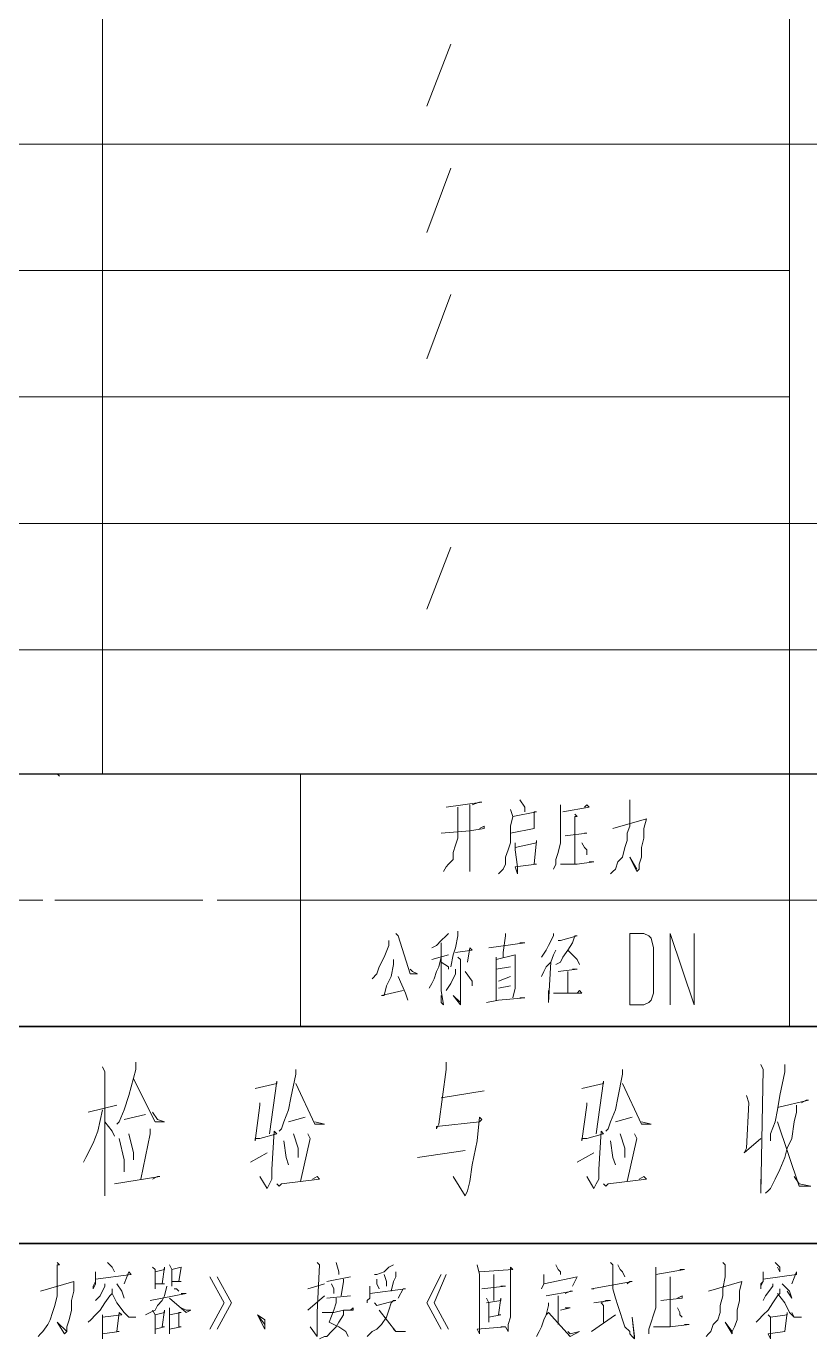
# Model space of a CAD drawing. Header units: inches. Extents: x 46040 to 48278, y -91226 to -88002.
# Drawn here: x 47732.3 to 47890, y -88526.8 to -88262.5 of the extents above; entities that cross this region are included whole.
import ezdxf

# ---------------------------------------------------------------- set-up
doc = ezdxf.new("R2010")
doc.units = ezdxf.units.IN
doc.layers.add('轮廓线', color=7, linetype='Continuous')

msp = doc.modelspace()

# ---------------------------------------------------------------- linework, layer by layer
at = {"layer": '轮廓线', "lineweight": 18}
for points in [[(47747.675, -88083.25), (47747.675, -88413.01)], [(47885.913, -88083.25), (47885.913, -88388.049)], [(47812.956, -88278.609), (47817.753, -88266.129)], [(47511.995, -88286.289), (47885.913, -88286.289)], [(47885.913, -88286.289), (48164.316, -88286.289)], [(47812.956, -88304.049), (47817.753, -88291.09)], [(47511.995, -88311.728), (47885.913, -88311.728)], [(47812.956, -88329.49), (47817.753, -88316.529)], [(47511.995, -88337.17), (47842.714, -88337.17)], [(47511.995, -88337.17), (47885.913, -88337.17)], [(47511.995, -88362.609), (47885.913, -88362.609)], [(47885.913, -88362.609), (48164.316, -88362.609)], [(47812.956, -88379.889), (47817.753, -88367.41)], [(47511.995, -88388.049), (48164.316, -88388.049)], [(47511.995, -88413.01), (48164.316, -88413.01)], [(47511.995, -88413.01), (48164.316, -88413.01)], [(47511.995, -88413.01), (48164.316, -88413.01)], [(47738.554, -88413.01), (47739.034, -88413.49)], [(47787.515, -88413.01), (47787.515, -88463.889)], [(47885.913, -88413.01), (47885.913, -88463.889)], [(47819.194, -88419.728), (47819.194, -88422.129), (47819.194, -88424.049), (47819.194, -88425.969), (47818.714, -88427.41), (47818.233, -88428.849), (47818.233, -88430.289), (47817.276, -88431.25), (47816.796, -88431.728), (47816.316, -88432.689)], [(47816.796, -88419.728), (47823.995, -88418.769), (47823.515, -88418.769), (47822.073, -88419.25)], [(47821.593, -88419.25), (47821.593, -88423.09), (47821.593, -88427.889), (47821.593, -88431.728), (47821.593, -88432.689), (47821.593, -88432.209), (47821.593, -88430.769)], [(47831.675, -88418.289), (47832.636, -88419.728), (47832.636, -88420.689)], [(47839.835, -88419.25), (47839.835, -88420.209), (47839.835, -88422.609), (47839.835, -88425.01), (47839.835, -88426.93), (47839.355, -88428.849), (47838.874, -88430.289), (47838.874, -88431.25), (47838.394, -88432.209)], [(47840.316, -88420.689), (47845.593, -88419.728), (47845.116, -88419.25), (47844.636, -88419.728)], [(47853.753, -88418.289), (47853.753, -88418.769), (47853.753, -88421.17), (47853.753, -88423.568), (47853.276, -88425.01), (47853.276, -88426.449), (47852.796, -88427.889), (47852.316, -88429.808), (47851.355, -88430.769), (47850.874, -88432.209), (47850.394, -88432.689), (47849.913, -88433.17)], [(47829.753, -88420.209), (47830.233, -88421.65), (47829.753, -88423.568), (47829.753, -88425.01), (47829.753, -88426.93), (47829.276, -88428.369), (47828.796, -88429.808), (47828.796, -88431.25), (47828.316, -88432.209), (47827.355, -88433.17)], [(47830.233, -88421.65), (47835.034, -88420.689), (47834.554, -88420.689), (47834.554, -88424.049), (47829.753, -88425.01)], [(47842.714, -88421.17), (47843.194, -88421.65), (47842.714, -88421.65), (47842.714, -88431.25)], [(47850.394, -88424.049), (47857.116, -88422.129), (47856.636, -88424.049), (47856.636, -88425.969), (47856.155, -88427.889), (47856.155, -88429.808), (47855.675, -88431.25), (47855.675, -88432.209), (47855.194, -88432.689), (47853.753, -88429.808), (47855.194, -88432.209)], [(47815.835, -88425.01), (47821.593, -88424.529), (47824.476, -88424.049), (47824.476, -88423.568), (47823.515, -88424.049)], [(47840.796, -88425.49), (47845.116, -88425.01), (47844.636, -88425.01)], [(47830.714, -88426.93), (47830.714, -88427.889), (47830.714, -88428.369), (47831.194, -88431.728), (47831.194, -88433.17), (47830.714, -88431.728), (47835.034, -88431.25), (47834.554, -88431.25), (47835.034, -88426.449), (47835.034, -88426.93), (47830.714, -88427.889)], [(47844.155, -88426.93), (47844.636, -88427.889), (47845.116, -88428.369), (47845.116, -88429.33)], [(47839.835, -88431.25), (47843.194, -88431.25), (47846.554, -88430.769), (47846.073, -88430.769), (47845.593, -88430.769)], [(47614.233, -88438.449), (47735.675, -88438.449)], [(47738.073, -88438.449), (47754.394, -88438.449)], [(47751.515, -88438.449), (47767.835, -88438.449)], [(47770.714, -88438.449), (47980.956, -88438.449)], [(47784.155, -88438.449), (47994.394, -88438.449)], [(47806.714, -88445.17), (47807.194, -88445.65), (47809.593, -88453.33), (47810.073, -88453.33), (47811.034, -88453.33), (47810.073, -88452.849), (47809.593, -88452.369)], [(47817.276, -88445.17), (47816.796, -88445.65), (47815.835, -88446.609), (47814.874, -88447.568), (47813.913, -88448.049)], [(47819.194, -88444.689), (47819.194, -88445.65), (47818.714, -88448.049), (47818.233, -88449.49), (47817.753, -88451.889)], [(47828.796, -88445.17), (47828.796, -88445.65), (47828.316, -88449.01), (47828.316, -88449.969)], [(47838.394, -88445.17), (47838.394, -88445.65), (47837.433, -88447.568), (47836.956, -88448.529), (47835.995, -88449.969)], [(47839.355, -88446.609), (47839.835, -88446.609), (47843.194, -88445.65), (47842.714, -88445.65), (47842.233, -88447.09), (47841.276, -88448.529), (47840.316, -88449.969), (47839.835, -88450.93), (47838.874, -88451.41)], [(47853.753, -88459.568), (47856.636, -88459.568), (47857.593, -88459.09), (47858.073, -88458.609), (47858.554, -88457.17), (47858.554, -88448.049), (47858.073, -88446.129), (47857.593, -88445.65), (47856.636, -88445.17), (47853.753, -88445.17), (47853.753, -88459.568)], [(47861.913, -88459.568), (47861.913, -88445.17), (47866.714, -88459.568), (47866.714, -88445.17)], [(47805.276, -88446.609), (47805.276, -88447.568), (47804.316, -88449.969), (47803.355, -88451.889), (47802.874, -88453.33), (47801.913, -88454.289)], [(47815.835, -88447.09), (47815.835, -88456.689), (47816.316, -88459.568), (47815.835, -88459.09), (47815.835, -88457.65)], [(47818.714, -88449.01), (47822.073, -88448.529), (47821.593, -88448.049), (47821.116, -88450.93)], [(47825.433, -88448.049), (47832.636, -88447.09), (47832.155, -88447.09), (47831.675, -88447.09)], [(47838.874, -88448.529), (47838.394, -88449.49), (47837.913, -88450.93), (47836.956, -88451.889), (47836.476, -88452.849), (47835.995, -88453.808)], [(47841.276, -88448.529), (47843.194, -88450.449), (47843.675, -88451.41)], [(47806.233, -88450.449), (47806.233, -88451.41), (47805.753, -88453.808), (47804.796, -88455.728), (47804.316, -88457.65), (47803.835, -88457.65), (47808.155, -88456.689)], [(47815.835, -88449.969), (47815.355, -88451.889), (47814.874, -88452.849), (47814.394, -88454.289), (47813.913, -88455.25), (47813.433, -88456.209)], [(47813.913, -88450.449), (47817.276, -88449.49)], [(47815.835, -88450.93), (47817.276, -88451.889), (47817.276, -88452.369)], [(47819.194, -88449.969), (47819.675, -88450.449), (47819.675, -88457.17), (47819.675, -88458.609), (47819.675, -88459.568), (47818.233, -88457.65), (47819.675, -88459.09)], [(47826.874, -88450.449), (47830.714, -88449.49), (47830.714, -88456.209), (47830.233, -88458.129)], [(47826.874, -88449.969), (47826.874, -88450.93), (47826.874, -88455.25), (47826.874, -88458.609)], [(47837.913, -88450.93), (47837.433, -88459.09), (47837.433, -88458.129), (47837.433, -88456.689)], [(47818.714, -88452.369), (47818.714, -88453.33), (47817.753, -88455.25), (47816.796, -88456.689)], [(47820.636, -88452.849), (47822.073, -88454.769), (47822.073, -88455.728)], [(47826.874, -88452.369), (47829.753, -88451.889)], [(47827.355, -88454.769), (47829.753, -88453.808)], [(47839.355, -88452.849), (47843.194, -88452.369), (47842.233, -88452.369)], [(47841.276, -88452.849), (47841.276, -88457.17)], [(47827.355, -88456.209), (47829.753, -88455.728)], [(47838.394, -88457.17), (47841.276, -88457.17), (47844.155, -88457.17), (47843.675, -88456.689), (47843.194, -88457.17)], [(47824.956, -88459.09), (47827.355, -88458.609), (47832.636, -88458.129), (47832.155, -88458.129), (47831.675, -88458.129)], [(47754.394, -88471.09), (47754.394, -88472.529), (47752.956, -88477.808), (47751.995, -88480.689), (47751.034, -88483.09), (47750.554, -88483.568)], [(47786.554, -88472.529), (47786.554, -88473.49), (47785.593, -88478.289), (47785.116, -88480.689), (47784.155, -88483.09), (47783.675, -88484.529), (47783.194, -88485.01)], [(47852.316, -88472.529), (47852.316, -88473.49), (47851.355, -88478.289), (47850.874, -88480.689), (47849.913, -88483.09), (47849.433, -88484.529), (47848.956, -88485.01)], [(47880.155, -88471.568), (47880.636, -88472.529), (47880.155, -88497.49), (47880.155, -88496.049), (47880.155, -88494.609)], [(47884.956, -88471.568), (47884.956, -88473.01), (47883.995, -88477.808), (47883.515, -88480.689), (47883.034, -88483.09), (47882.073, -88485.49), (47882.073, -88486.93)], [(47753.913, -88474.449), (47758.233, -88483.09), (47760.155, -88483.09), (47758.714, -88482.609), (47757.753, -88481.17)], [(47778.394, -88476.369), (47782.714, -88475.41), (47782.714, -88474.93), (47781.276, -88485.49)], [(47786.554, -88475.41), (47790.394, -88483.568), (47792.316, -88483.568), (47790.394, -88483.09)], [(47844.155, -88476.369), (47848.476, -88475.41), (47848.476, -88474.93), (47847.034, -88485.49)], [(47852.316, -88475.41), (47856.155, -88483.568), (47858.073, -88483.568), (47856.155, -88483.09)], [(47824.476, -88476.849), (47815.835, -88478.289)], [(47877.276, -88477.808), (47877.753, -88479.25), (47877.276, -88488.369), (47876.796, -88489.33), (47880.155, -88486.449)], [(47747.675, -88480.689), (47746.714, -88485.01), (47745.753, -88487.41), (47744.316, -88490.289), (47743.835, -88491.25)], [(47744.796, -88481.17), (47750.554, -88479.728)], [(47779.355, -88479.25), (47779.355, -88479.25), (47779.355, -88479.728), (47778.394, -88486.93), (47778.394, -88486.449), (47779.355, -88486.449), (47782.714, -88485.49), (47782.233, -88485.01), (47781.753, -88492.689), (47781.753, -88494.609), (47781.276, -88495.568), (47780.796, -88496.529), (47779.355, -88494.129)], [(47845.116, -88479.25), (47845.116, -88479.25), (47845.116, -88479.728), (47844.155, -88486.93), (47844.155, -88486.449), (47845.116, -88486.449), (47848.476, -88485.49), (47847.995, -88485.01), (47847.515, -88492.689), (47847.515, -88494.609), (47847.034, -88495.568), (47846.554, -88496.529), (47845.116, -88494.129)], [(47887.355, -88479.728), (47887.355, -88481.17), (47886.874, -88483.09), (47886.394, -88486.449), (47885.433, -88488.369), (47884.956, -88490.289), (47883.995, -88492.689), (47883.034, -88494.609), (47882.073, -88496.529), (47881.593, -88497.01), (47881.116, -88497.49)], [(47883.515, -88480.209), (47889.753, -88478.769), (47889.276, -88478.769), (47888.316, -88479.25)], [(47748.155, -88483.09), (47749.593, -88485.01), (47750.073, -88485.969)], [(47751.995, -88482.609), (47756.316, -88481.65)], [(47788.476, -88482.129), (47785.116, -88483.09)], [(47854.233, -88482.129), (47850.874, -88483.09)], [(47883.515, -88483.09), (47883.515, -88483.09), (47887.835, -88496.049), (47890.233, -88496.049), (47887.835, -88495.568), (47886.874, -88494.129)], [(47752.956, -88485.49), (47753.913, -88489.33), (47753.913, -88490.769)], [(47757.276, -88484.529), (47757.276, -88485.49), (47755.355, -88494.609)], [(47786.073, -88485.49), (47787.034, -88488.369), (47787.034, -88490.289)], [(47788.956, -88485.49), (47789.433, -88486.449), (47787.515, -88495.09)], [(47851.835, -88485.49), (47852.796, -88488.369), (47852.796, -88490.289)], [(47854.714, -88485.49), (47855.194, -88486.449), (47853.276, -88495.09)], [(47751.034, -88486.449), (47751.995, -88490.769), (47751.995, -88493.17)], [(47784.155, -88486.93), (47784.636, -88490.289), (47785.116, -88491.728)], [(47849.913, -88486.93), (47850.394, -88490.289), (47850.874, -88491.728)], [(47777.433, -88491.25), (47780.796, -88489.33)], [(47811.034, -88490.289), (47820.636, -88488.849)], [(47843.194, -88491.25), (47846.554, -88489.33)], [(47750.073, -88495.568), (47759.194, -88494.129), (47758.714, -88494.129), (47757.753, -88494.609)], [(47782.714, -88495.568), (47783.194, -88496.049), (47783.675, -88495.568), (47791.355, -88494.609), (47790.874, -88494.129), (47789.913, -88494.609)], [(47848.476, -88495.568), (47848.956, -88496.049), (47849.433, -88495.568), (47857.116, -88494.609), (47856.636, -88494.129), (47855.675, -88494.609)], [(47511.995, -88507.568), (48164.316, -88507.568)], [(47738.554, -88511.41), (47739.034, -88511.889), (47738.554, -88511.889), (47738.554, -88514.289), (47738.554, -88516.689), (47738.554, -88518.129), (47738.073, -88520.049), (47737.593, -88521.49), (47737.116, -88522.93), (47736.636, -88523.889), (47735.675, -88525.33), (47735.194, -88525.808), (47734.714, -88526.289)], [(47757.753, -88512.369), (47758.233, -88512.849), (47758.233, -88513.808), (47758.233, -88516.689), (47758.233, -88515.728), (47760.155, -88515.728), (47759.675, -88515.728), (47760.155, -88512.369), (47760.155, -88512.849), (47758.233, -88513.33)], [(47761.116, -88511.889), (47761.593, -88512.849), (47761.593, -88514.769), (47761.593, -88516.209), (47761.593, -88515.25), (47763.515, -88515.25), (47763.034, -88515.25), (47763.515, -88512.369), (47761.593, -88512.849)], [(47794.714, -88511.41), (47795.194, -88513.33), (47795.194, -88513.808)], [(47806.233, -88511.889), (47806.233, -88511.889), (47805.276, -88512.369), (47804.316, -88513.33), (47802.874, -88513.808), (47802.394, -88513.808)], [(47823.034, -88511.889), (47823.515, -88513.808), (47823.515, -88525.808), (47823.034, -88524.849), (47828.796, -88524.369), (47827.835, -88524.369)], [(47823.515, -88513.33), (47830.233, -88512.849), (47829.753, -88512.369), (47829.753, -88512.849), (47829.753, -88520.529), (47829.753, -88522.449), (47829.276, -88523.889), (47829.276, -88525.33), (47828.796, -88524.369)], [(47838.874, -88511.889), (47839.355, -88512.849), (47839.835, -88513.33), (47839.835, -88513.808)], [(47849.913, -88511.41), (47850.394, -88511.889), (47850.394, -88513.33), (47850.394, -88515.25), (47850.394, -88516.689), (47850.874, -88518.609), (47851.355, -88520.049), (47851.835, -88521.49), (47852.316, -88522.93), (47852.796, -88524.369), (47853.753, -88525.33), (47853.753, -88525.808), (47854.233, -88526.289), (47854.714, -88526.769), (47854.714, -88526.289), (47854.233, -88522.449), (47854.714, -88526.769)], [(47851.355, -88511.889), (47851.835, -88512.849), (47852.316, -88513.33), (47852.796, -88514.289)], [(47859.034, -88512.369), (47859.034, -88513.33), (47859.034, -88515.728), (47859.034, -88518.129), (47859.034, -88520.529), (47858.554, -88521.969), (47858.073, -88523.41), (47857.593, -88524.849), (47857.593, -88525.808)], [(47872.476, -88511.41), (47872.956, -88511.889), (47872.956, -88514.289), (47872.476, -88516.689), (47872.476, -88518.129), (47871.995, -88520.049), (47871.995, -88521.49), (47871.515, -88522.93), (47870.554, -88523.889), (47870.073, -88525.33), (47869.593, -88525.808), (47869.116, -88526.289)], [(47883.034, -88511.41), (47883.995, -88512.369), (47883.995, -88513.33), (47883.515, -88512.369)], [(47746.233, -88513.33), (47746.233, -88514.289), (47746.233, -88515.25), (47746.233, -88515.728), (47745.753, -88516.689), (47745.753, -88516.209), (47746.233, -88515.25)], [(47746.233, -88514.769), (47753.433, -88513.808), (47752.956, -88513.33), (47751.995, -88515.728)], [(47769.276, -88514.289), (47772.155, -88519.568), (47769.276, -88524.849)], [(47770.714, -88524.849), (47773.593, -88519.568), (47770.714, -88514.289)], [(47792.796, -88515.25), (47797.593, -88514.289)], [(47796.155, -88514.769), (47796.155, -88515.25), (47795.675, -88518.129)], [(47802.874, -88514.769), (47802.874, -88515.728), (47803.355, -88516.689)], [(47804.316, -88513.808), (47804.796, -88515.25), (47804.796, -88515.728), (47804.796, -88516.209)], [(47806.714, -88513.33), (47806.714, -88514.289), (47806.233, -88515.25), (47805.753, -88517.17)], [(47815.835, -88513.808), (47812.956, -88519.568), (47815.835, -88524.849)], [(47816.796, -88513.808), (47814.394, -88519.568), (47817.276, -88524.849)], [(47826.394, -88513.808), (47826.394, -88514.769), (47826.394, -88519.09)], [(47836.476, -88513.808), (47836.476, -88514.769), (47836.476, -88515.25), (47836.476, -88515.728), (47835.995, -88516.689)], [(47836.476, -88515.728), (47843.194, -88514.289), (47842.233, -88516.209)], [(47859.034, -88513.808), (47864.796, -88512.849), (47864.316, -88512.849), (47863.835, -88512.849)], [(47861.913, -88514.289), (47861.913, -88514.769), (47861.913, -88524.369)], [(47880.636, -88513.33), (47880.636, -88514.289), (47880.636, -88515.25), (47880.155, -88515.728), (47880.155, -88516.689), (47880.155, -88516.209), (47880.636, -88515.25)], [(47880.636, -88514.769), (47887.355, -88513.808), (47887.355, -88513.33), (47886.394, -88515.728)], [(47735.194, -88517.17), (47741.913, -88515.25), (47741.913, -88517.17), (47741.433, -88519.09), (47741.433, -88521.01), (47740.956, -88522.93), (47740.476, -88524.369), (47740.476, -88525.33), (47739.995, -88525.808), (47738.554, -88523.41), (47740.476, -88525.33)], [(47749.593, -88516.689), (47749.593, -88517.65), (47749.116, -88518.129), (47748.155, -88519.568), (47747.194, -88521.01), (47746.233, -88521.969), (47745.276, -88522.93), (47744.796, -88523.41)], [(47748.155, -88515.728), (47748.155, -88516.209), (47747.194, -88518.129), (47746.233, -88519.09)], [(47760.636, -88516.209), (47760.155, -88518.129), (47759.675, -88519.09), (47758.714, -88520.049), (47758.233, -88521.01), (47757.276, -88521.49), (47756.316, -88521.969)], [(47757.276, -88519.09), (47764.476, -88517.65), (47763.995, -88517.65), (47763.515, -88517.65)], [(47762.073, -88516.689), (47762.554, -88516.689), (47763.034, -88517.17)], [(47788.956, -88516.689), (47792.316, -88515.728)], [(47793.753, -88515.728), (47794.233, -88516.689), (47794.233, -88517.65)], [(47801.433, -88516.209), (47801.433, -88517.17), (47801.433, -88518.129), (47801.433, -88518.609), (47800.956, -88519.09), (47800.956, -88519.568)], [(47801.433, -88517.65), (47808.636, -88516.689), (47808.155, -88516.689), (47807.194, -88518.609)], [(47823.995, -88516.689), (47828.796, -88516.209), (47828.316, -88516.209), (47827.835, -88516.209)], [(47836.956, -88518.129), (47842.233, -88517.17), (47841.753, -88517.17), (47840.796, -88517.65)], [(47853.276, -88515.728), (47853.753, -88515.25), (47854.233, -88515.25), (47846.073, -88516.689), (47846.554, -88516.689)], [(47869.593, -88517.17), (47876.316, -88515.25), (47875.835, -88517.17), (47875.835, -88519.09), (47875.355, -88521.01), (47875.355, -88522.93), (47874.874, -88524.369), (47874.394, -88525.33), (47874.394, -88525.808), (47872.956, -88523.41), (47874.394, -88525.33)], [(47883.995, -88516.689), (47883.995, -88517.65), (47883.515, -88518.129), (47882.554, -88519.568), (47881.593, -88521.01), (47880.636, -88521.969), (47879.675, -88522.93), (47879.194, -88523.41)], [(47882.554, -88515.728), (47882.554, -88516.209), (47881.116, -88518.129), (47880.636, -88519.09)], [(47884.476, -88515.728), (47885.913, -88517.17), (47886.394, -88518.609), (47885.433, -88517.17)], [(47761.116, -88518.609), (47764.476, -88521.49), (47765.433, -88521.01), (47764.476, -88521.01), (47763.515, -88520.529)], [(47788.956, -88521.01), (47792.316, -88518.129)], [(47792.796, -88518.609), (47797.593, -88518.129)], [(47794.714, -88518.609), (47794.714, -88519.568), (47794.233, -88521.01), (47793.276, -88523.41), (47794.233, -88523.889), (47795.194, -88524.369), (47796.636, -88525.33), (47797.116, -88526.289)], [(47802.394, -88519.568), (47802.874, -88520.049), (47806.714, -88519.09), (47806.233, -88519.09), (47805.753, -88519.568), (47805.276, -88521.01), (47804.796, -88522.449), (47803.835, -88523.889), (47802.874, -88524.849), (47801.913, -88525.33), (47801.433, -88525.808), (47800.956, -88526.289)], [(47837.433, -88519.568), (47837.433, -88520.049), (47836.956, -88521.969), (47836.476, -88522.93), (47835.995, -88524.369), (47835.515, -88525.33), (47835.034, -88526.289)], [(47839.355, -88518.129), (47839.355, -88518.609), (47839.355, -88523.889)], [(47846.554, -88519.568), (47849.913, -88519.09), (47849.433, -88519.09), (47848.956, -88519.09), (47847.995, -88519.568), (47848.476, -88520.049), (47848.476, -88523.41)], [(47859.995, -88519.09), (47864.316, -88518.609), (47864.316, -88518.129), (47863.355, -88518.609)], [(47757.753, -88521.01), (47758.233, -88521.969), (47758.233, -88523.889), (47758.233, -88524.369), (47758.233, -88525.808), (47758.233, -88524.849), (47760.155, -88524.369), (47759.675, -88524.369), (47760.155, -88521.01), (47760.155, -88521.49), (47758.233, -88521.969)], [(47761.116, -88520.529), (47761.116, -88521.49), (47761.116, -88525.808), (47761.116, -88524.849), (47763.515, -88524.369), (47763.034, -88524.369), (47763.034, -88521.49), (47763.515, -88521.49), (47761.116, -88521.969)], [(47780.316, -88523.889), (47778.874, -88521.969), (47780.316, -88524.849), (47780.316, -88522.93), (47778.874, -88521.969)], [(47796.155, -88521.01), (47796.155, -88521.969), (47795.194, -88523.41), (47794.714, -88524.369), (47793.753, -88525.33), (47792.796, -88526.289), (47792.316, -88526.289), (47791.355, -88526.769)], [(47791.835, -88521.49), (47794.233, -88521.49), (47796.155, -88521.01), (47798.073, -88521.01), (47798.073, -88520.529), (47797.593, -88521.01)], [(47836.956, -88521.969), (47837.433, -88521.49), (47841.753, -88526.289), (47843.675, -88525.33), (47841.753, -88525.808), (47841.276, -88525.33)], [(47839.835, -88521.01), (47839.835, -88521.01), (47841.753, -88520.529), (47841.276, -88520.529), (47840.796, -88520.529)], [(47846.073, -88525.33), (47850.874, -88521.969)], [(47863.355, -88520.529), (47863.835, -88521.49), (47863.835, -88521.969), (47864.316, -88522.449)], [(47881.593, -88521.969), (47882.073, -88522.449), (47882.073, -88525.808), (47882.073, -88526.769), (47881.593, -88525.808), (47884.956, -88525.33), (47885.433, -88521.49), (47885.433, -88521.969), (47882.073, -88522.449)], [(47858.554, -88524.369), (47861.913, -88524.369), (47865.753, -88523.889), (47865.276, -88523.889), (47864.796, -88523.889)]]:
    msp.add_lwpolyline(points, dxfattribs=at)
at = {"layer": '轮廓线', "lineweight": 5}
msp.add_lwpolyline([(47885.913, -88083.25), (47885.913, -88413.01)], dxfattribs=at)
at = {"layer": '轮廓线', "lineweight": 30}
msp.add_lwpolyline([(47511.995, -88413.01), (48164.316, -88413.01)], dxfattribs=at)
msp.add_lwpolyline([(47511.995, -88413.01), (48164.316, -88413.01)], dxfattribs=at)
msp.add_lwpolyline([(47511.995, -88413.01), (48164.316, -88413.01)], dxfattribs=at)
at = {"layer": '轮廓线', "lineweight": 35}
for points in [[(47511.995, -88463.889), (48164.316, -88463.889)], [(47511.995, -88507.568), (48164.316, -88507.568)]]:
    msp.add_lwpolyline(points, dxfattribs=at)
at = {"layer": '轮廓线', "lineweight": 18}
for points, knots in [([(47807.194, -88453.808), (47807.194, -88453.808), (47808.636, -88457.17), (47808.636, -88457.17), (47808.636, -88457.17), (47809.116, -88458.609), (47809.116, -88458.609), (47809.116, -88458.609), (47808.636, -88457.17), (47808.636, -88457.17)], [0, 0, 0, 0, 1, 1, 1, 2, 2, 2, 3, 3, 3, 3]), ([(47747.675, -88472.049), (47747.675, -88472.049), (47748.155, -88473.01), (47748.155, -88473.01), (47748.155, -88473.01), (47748.155, -88473.969), (47748.155, -88473.969), (47748.155, -88473.969), (47748.155, -88496.529), (47748.155, -88496.529), (47748.155, -88496.529), (47748.155, -88497.969), (47748.155, -88497.969), (47748.155, -88497.969), (47748.155, -88496.529), (47748.155, -88496.529), (47748.155, -88496.529), (47748.155, -88493.65), (47748.155, -88493.65)], [0, 0, 0, 0, 1, 1, 1, 2, 2, 2, 3, 3, 3, 4, 4, 4, 5, 5, 5, 6, 6, 6, 6]), ([(47816.796, -88471.09), (47816.796, -88471.09), (47816.796, -88472.529), (47816.796, -88472.529), (47816.796, -88472.529), (47815.355, -88483.568), (47815.355, -88483.568), (47815.355, -88483.568), (47814.874, -88484.529), (47814.874, -88484.529), (47814.874, -88484.529), (47814.874, -88484.049), (47814.874, -88484.049), (47814.874, -88484.049), (47823.515, -88483.09), (47823.515, -88483.09), (47823.515, -88483.09), (47823.995, -88482.609), (47823.995, -88482.609), (47823.995, -88482.609), (47823.515, -88482.129), (47823.515, -88482.129), (47823.515, -88482.129), (47823.034, -88486.93), (47823.034, -88486.93), (47823.034, -88486.93), (47822.073, -88491.728), (47822.073, -88491.728), (47822.073, -88491.728), (47821.593, -88495.09), (47821.593, -88495.09), (47821.593, -88495.09), (47821.116, -88497.01), (47821.116, -88497.01), (47821.116, -88497.01), (47820.636, -88497.969), (47820.636, -88497.969), (47820.636, -88497.969), (47818.233, -88494.129), (47818.233, -88494.129), (47818.233, -88494.129), (47820.636, -88497.969), (47820.636, -88497.969)], [0, 0, 0, 0, 1, 1, 1, 2, 2, 2, 3, 3, 3, 4, 4, 4, 5, 5, 5, 6, 6, 6, 7, 7, 7, 8, 8, 8, 9, 9, 9, 10, 10, 10, 11, 11, 11, 12, 12, 12, 13, 13, 13, 14, 14, 14, 14]), ([(47748.636, -88511.41), (47748.636, -88511.41), (47749.593, -88512.369), (47749.593, -88512.369), (47749.593, -88512.369), (47750.073, -88513.33), (47750.073, -88513.33), (47750.073, -88513.33), (47749.593, -88512.369), (47749.593, -88512.369)], [0, 0, 0, 0, 1, 1, 1, 2, 2, 2, 3, 3, 3, 3]), ([(47790.874, -88511.41), (47790.874, -88511.41), (47791.355, -88511.889), (47791.355, -88511.889), (47791.355, -88511.889), (47790.874, -88521.49), (47790.874, -88521.49), (47790.874, -88521.49), (47790.874, -88525.808), (47790.874, -88525.808), (47790.874, -88525.808), (47790.874, -88526.289), (47790.874, -88526.289), (47790.874, -88526.289), (47789.433, -88524.369), (47789.433, -88524.369), (47789.433, -88524.369), (47790.874, -88526.289), (47790.874, -88526.289)], [0, 0, 0, 0, 1, 1, 1, 2, 2, 2, 3, 3, 3, 4, 4, 4, 5, 5, 5, 6, 6, 6, 6]), ([(47749.593, -88517.65), (47749.593, -88517.65), (47750.554, -88519.568), (47750.554, -88519.568), (47750.554, -88519.568), (47751.995, -88521.49), (47751.995, -88521.49), (47751.995, -88521.49), (47752.956, -88522.449), (47752.956, -88522.449), (47752.956, -88522.449), (47754.394, -88522.449), (47754.394, -88522.449), (47754.394, -88522.449), (47752.956, -88522.449), (47752.956, -88522.449), (47752.956, -88522.449), (47751.995, -88521.49), (47751.995, -88521.49)], [0, 0, 0, 0, 1, 1, 1, 2, 2, 2, 3, 3, 3, 4, 4, 4, 5, 5, 5, 6, 6, 6, 6]), ([(47750.554, -88515.728), (47750.554, -88515.728), (47751.515, -88517.17), (47751.515, -88517.17), (47751.515, -88517.17), (47751.995, -88518.609), (47751.995, -88518.609), (47751.995, -88518.609), (47751.515, -88517.17), (47751.515, -88517.17)], [0, 0, 0, 0, 1, 1, 1, 2, 2, 2, 3, 3, 3, 3]), ([(47883.515, -88517.65), (47883.515, -88517.65), (47884.956, -88519.568), (47884.956, -88519.568), (47884.956, -88519.568), (47885.913, -88521.49), (47885.913, -88521.49), (47885.913, -88521.49), (47886.874, -88522.449), (47886.874, -88522.449), (47886.874, -88522.449), (47888.316, -88522.449), (47888.316, -88522.449), (47888.316, -88522.449), (47886.874, -88522.449), (47886.874, -88522.449), (47886.874, -88522.449), (47886.394, -88521.49), (47886.394, -88521.49)], [0, 0, 0, 0, 1, 1, 1, 2, 2, 2, 3, 3, 3, 4, 4, 4, 5, 5, 5, 6, 6, 6, 6]), ([(47824.956, -88518.609), (47824.956, -88518.609), (47825.433, -88519.568), (47825.433, -88519.568), (47825.433, -88519.568), (47825.433, -88522.449), (47825.433, -88522.449), (47825.433, -88522.449), (47825.433, -88523.41), (47825.433, -88523.41), (47825.433, -88523.41), (47825.433, -88522.449), (47825.433, -88522.449), (47825.433, -88522.449), (47827.835, -88521.969), (47827.835, -88521.969), (47827.835, -88521.969), (47827.355, -88521.969), (47827.355, -88521.969), (47827.355, -88521.969), (47827.835, -88518.609), (47827.835, -88518.609), (47827.835, -88518.609), (47827.835, -88519.09), (47827.835, -88519.09), (47827.835, -88519.09), (47824.956, -88519.568), (47824.956, -88519.568)], [0, 0, 0, 0, 1, 1, 1, 2, 2, 2, 3, 3, 3, 4, 4, 4, 5, 5, 5, 6, 6, 6, 7, 7, 7, 8, 8, 8, 9, 9, 9, 9]), ([(47747.675, -88521.969), (47747.675, -88521.969), (47747.675, -88522.449), (47747.675, -88522.449), (47747.675, -88522.449), (47747.675, -88525.808), (47747.675, -88525.808), (47747.675, -88525.808), (47747.675, -88526.769), (47747.675, -88526.769), (47747.675, -88526.769), (47747.675, -88525.808), (47747.675, -88525.808), (47747.675, -88525.808), (47751.034, -88525.33), (47751.034, -88525.33), (47751.034, -88525.33), (47750.554, -88525.33), (47750.554, -88525.33), (47750.554, -88525.33), (47751.034, -88521.49), (47751.034, -88521.49), (47751.034, -88521.49), (47751.515, -88521.969), (47751.515, -88521.969), (47751.515, -88521.969), (47747.675, -88522.449), (47747.675, -88522.449)], [0, 0, 0, 0, 1, 1, 1, 2, 2, 2, 3, 3, 3, 4, 4, 4, 5, 5, 5, 6, 6, 6, 7, 7, 7, 8, 8, 8, 9, 9, 9, 9]), ([(47803.355, -88521.01), (47803.355, -88521.01), (47803.355, -88521.01), (47803.355, -88521.01), (47803.355, -88521.01), (47806.714, -88525.33), (47806.714, -88525.33), (47806.714, -88525.33), (47808.636, -88525.33), (47808.636, -88525.33), (47808.636, -88525.33), (47806.714, -88525.33), (47806.714, -88525.33), (47806.714, -88525.33), (47806.233, -88524.849), (47806.233, -88524.849)], [0, 0, 0, 0, 1, 1, 1, 2, 2, 2, 3, 3, 3, 4, 4, 4, 5, 5, 5, 5])]:
    msp.add_open_spline(points, degree=3, knots=knots, dxfattribs=at)

doc.saveas('drawing.dxf')
